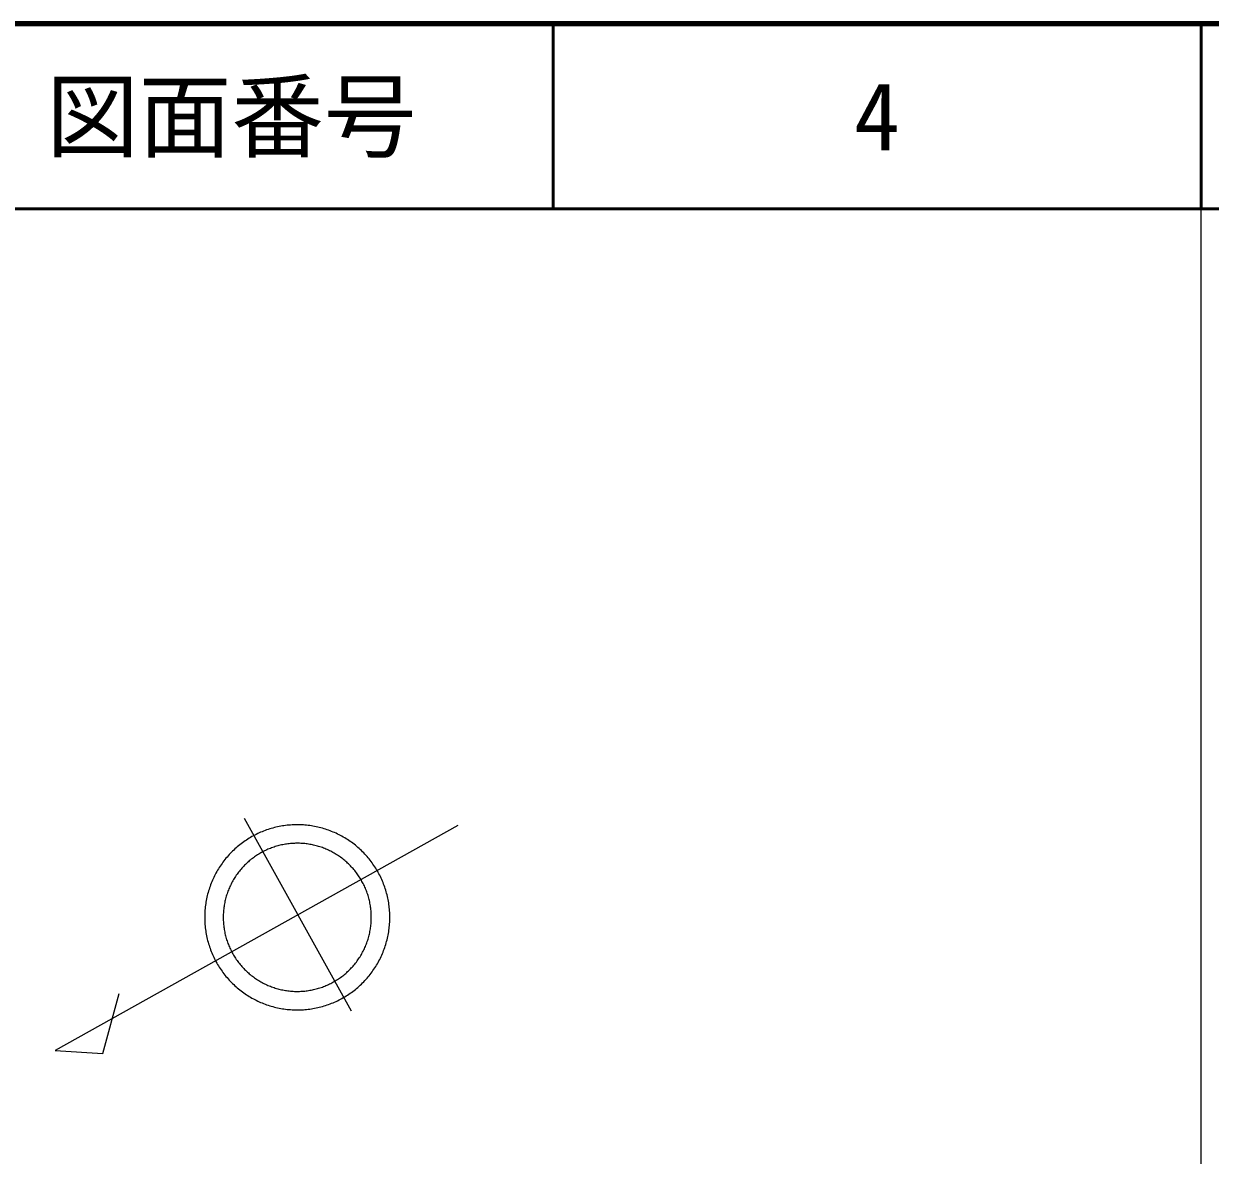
# Model space of a CAD drawing. Units: millimetres, scale not verified. Extents: x 40000 to 680000, y 20000 to 380000.
# Drawn here: x 515406 to 579500, y 318884 to 380000 of the extents above; entities that cross this region are included whole.
import ezdxf
from ezdxf.enums import TextEntityAlignment as Align

# ---------------------------------------------------------------- set-up
doc = ezdxf.new("R2010")
doc.units = ezdxf.units.MM
doc.header["$LTSCALE"] = 1000
for name, color, linetype, lineweight in [('M-BGD', 7, 'Continuous', 25), ('M-TTL', 2, 'Continuous', 140), ('M-TTL-BAND', 7, 'Continuous', 25), ('M-TTL-LINE', 7, 'Continuous', 50)]:
    doc.layers.add(name, color=color, linetype=linetype, lineweight=lineweight)
doc.layers.add('M-TTL-TXT', color=7, linetype='Continuous')
doc.styles.add('ＭＳ ゴシック', font='')
doc.styles.get('ＭＳ ゴシック').set_extended_font_data('MS Gothic')

msp = doc.modelspace()

# ---------------------------------------------------------------- linework, layer by layer
at = {"layer": 'M-BGD'}
for p, q in [((538854, 336699), (517097, 324552)), ((533103, 326662), (527329, 337078)), ((519683, 324388), (520562, 327614)), ((517097, 324552), (519683, 324388))]:
    msp.add_line(p, q, dxfattribs=at)
for points in [[(535182, 331735), (535182, 331823), (535179, 331910), (535175, 331998), (535170, 332085), (535163, 332172), (535155, 332259), (535145, 332346), (535133, 332433), (535120, 332519), (535106, 332606), (535090, 332692), (535072, 332778), (535053, 332863), (535033, 332948), (535011, 333033), (534988, 333117), (534963, 333201), (534936, 333284), (534908, 333367), (534879, 333450), (534848, 333532), (534816, 333613), (534783, 333694), (534748, 333774), (534711, 333854), (534674, 333933), (534634, 334011), (534594, 334088), (534552, 334165), (534509, 334241), (534464, 334317), (534418, 334391), (534371, 334465), (534323, 334538), (534273, 334610), (534222, 334681), (534170, 334751), (534117, 334821), (534062, 334889), (534006, 334957), (533949, 335023), (533891, 335088), (533832, 335153), (533772, 335216), (533710, 335278), (533648, 335340), (533584, 335400), (533519, 335459), (533454, 335516), (533387, 335573), (533319, 335629), (533251, 335683), (533181, 335736), (533111, 335788), (533039, 335839), (532967, 335888), (532894, 335936), (532820, 335983), (532745, 336028), (532670, 336073), (532593, 336115), (532516, 336157), (532439, 336197), (532360, 336236), (532281, 336273), (532201, 336309), (532121, 336344), (532040, 336377), (531958, 336409), (531876, 336439), (531794, 336468), (531711, 336496), (531627, 336522), (531543, 336546), (531459, 336569), (531374, 336591), (531289, 336611), (531203, 336630), (531118, 336647), (531031, 336663), (530945, 336677), (530858, 336689), (530772, 336700), (530685, 336710), (530598, 336718), (530510, 336724), (530423, 336729), (530335, 336733), (530248, 336735), (530160, 336735), (530073, 336734), (529985, 336731), (529898, 336727), (529811, 336721), (529724, 336714), (529636, 336705), (529550, 336695), (529463, 336683), (529376, 336670), (529290, 336655), (529204, 336639), (529119, 336621), (529033, 336601), (528948, 336580), (528864, 336558), (528779, 336534), (528696, 336509), (528612, 336482), (528529, 336454), (528447, 336424), (528365, 336393), (528284, 336361), (528203, 336327), (528123, 336292), (528044, 336255), (527965, 336217), (527887, 336177), (527810, 336136), (527733, 336094), (527657, 336051), (527582, 336006), (527508, 335960), (527434, 335912), (527361, 335863), (527290, 335813), (527219, 335762), (527149, 335710), (527080, 335656), (527011, 335601), (526944, 335545), (526878, 335488), (526813, 335429), (526749, 335370), (526686, 335309), (526624, 335247), (526563, 335185), (526503, 335121), (526444, 335056), (526387, 334990), (526330, 334923), (526275, 334855), (526221, 334786), (526168, 334716), (526117, 334646), (526066, 334574), (526017, 334502), (525970, 334428), (525923, 334354), (525878, 334279), (525834, 334203), (525792, 334127), (525750, 334050), (525711, 333972), (525672, 333893), (525635, 333814), (525599, 333734), (525565, 333654), (525532, 333572), (525501, 333491), (525471, 333409), (525442, 333326), (525415, 333243), (525389, 333159), (525365, 333075), (525342, 332990), (525321, 332906), (525302, 332820), (525283, 332735), (525267, 332649), (525251, 332563), (525238, 332476), (525225, 332390), (525215, 332303), (525205, 332216), (525198, 332129), (525192, 332041), (525187, 331954), (525184, 331866), (525183, 331779), (525183, 331691), (525184, 331604), (525187, 331516), (525192, 331429), (525198, 331342), (525205, 331255), (525215, 331168), (525225, 331081), (525238, 330994), (525251, 330908), (525267, 330821), (525283, 330736), (525302, 330650), (525321, 330565), (525342, 330480), (525365, 330395), (525389, 330311), (525415, 330228), (525442, 330144), (525471, 330062), (525501, 329979), (525532, 329898), (525565, 329817), (525599, 329736), (525635, 329656), (525672, 329577), (525711, 329498), (525750, 329420), (525792, 329343), (525834, 329267), (525878, 329191), (525923, 329116), (525970, 329042), (526017, 328969), (526066, 328896), (526117, 328825), (526168, 328754), (526221, 328684), (526275, 328615), (526330, 328547), (526387, 328480), (526444, 328414), (526503, 328350), (526563, 328286), (526624, 328223), (526686, 328161), (526749, 328100), (526813, 328041), (526878, 327983), (526944, 327925), (527011, 327869), (527080, 327814), (527149, 327761), (527219, 327708), (527290, 327657), (527361, 327607), (527434, 327558), (527508, 327511), (527582, 327465), (527657, 327420), (527733, 327376), (527810, 327334), (527887, 327293), (527965, 327254), (528044, 327215), (528123, 327179), (528203, 327143), (528284, 327109), (528365, 327077), (528447, 327046), (528529, 327016), (528612, 326988), (528696, 326961), (528779, 326936), (528864, 326912), (528948, 326890), (529033, 326869), (529119, 326850), (529204, 326832), (529290, 326815), (529376, 326801), (529463, 326787), (529550, 326775), (529636, 326765), (529724, 326756), (529811, 326749), (529898, 326743), (529985, 326739), (530073, 326736), (530160, 326735), (530248, 326736), (530335, 326737), (530423, 326741), (530510, 326746), (530598, 326752), (530685, 326760), (530772, 326770), (530858, 326781), (530945, 326794), (531031, 326808), (531118, 326823), (531203, 326840), (531289, 326859), (531374, 326879), (531459, 326901), (531543, 326924), (531627, 326948), (531711, 326974), (531794, 327002), (531876, 327031), (531958, 327061), (532040, 327093), (532121, 327126), (532201, 327161), (532281, 327197), (532360, 327234), (532439, 327273), (532516, 327313), (532593, 327355), (532670, 327398), (532745, 327442), (532820, 327487), (532894, 327534), (532967, 327582), (533039, 327632), (533111, 327682), (533181, 327734), (533251, 327787), (533319, 327842), (533387, 327897), (533454, 327954), (533519, 328012), (533584, 328071), (533648, 328131), (533710, 328192), (533772, 328254), (533832, 328318), (533891, 328382), (533949, 328447), (534006, 328514), (534062, 328581), (534117, 328650), (534170, 328719), (534222, 328789), (534273, 328860), (534323, 328932), (534371, 329005), (534418, 329079), (534464, 329153), (534509, 329229), (534552, 329305), (534594, 329382), (534634, 329459), (534674, 329538), (534711, 329617), (534748, 329696), (534783, 329776), (534816, 329857), (534848, 329939), (534879, 330020), (534908, 330103), (534936, 330186), (534963, 330269), (534988, 330353), (535011, 330438), (535033, 330522), (535053, 330607), (535072, 330693), (535090, 330778), (535106, 330864), (535120, 330951), (535133, 331037), (535145, 331124), (535155, 331211), (535163, 331298), (535170, 331385), (535175, 331473), (535179, 331560), (535182, 331648)], [(534182, 331735), (534182, 331805), (534180, 331875), (534177, 331945), (534173, 332015), (534167, 332085), (534160, 332154), (534152, 332224), (534143, 332293), (534133, 332363), (534121, 332432), (534108, 332500), (534094, 332569), (534079, 332637), (534063, 332705), (534045, 332773), (534027, 332841), (534007, 332908), (533985, 332975), (533963, 333041), (533940, 333107), (533915, 333172), (533889, 333238), (533863, 333302), (533835, 333366), (533805, 333430), (533775, 333493), (533744, 333556), (533712, 333618), (533678, 333679), (533644, 333740), (533608, 333800), (533571, 333860), (533534, 333919), (533495, 333977), (533455, 334035), (533414, 334092), (533373, 334148), (533330, 334204), (533286, 334258), (533241, 334312), (533196, 334365), (533149, 334418), (533102, 334469), (533054, 334520), (533005, 334570), (532955, 334619), (532904, 334667), (532852, 334714), (532799, 334760), (532746, 334806), (532692, 334850), (532637, 334893), (532581, 334936), (532525, 334977), (532468, 335018), (532410, 335057), (532352, 335096), (532292, 335133), (532233, 335170), (532172, 335205), (532111, 335239), (532050, 335273), (531987, 335305), (531925, 335336), (531861, 335366), (531798, 335395), (531733, 335422), (531668, 335449), (531603, 335474), (531538, 335499), (531472, 335522), (531405, 335544), (531338, 335564), (531271, 335584), (531204, 335603), (531136, 335620), (531068, 335636), (530999, 335651), (530930, 335665), (530862, 335677), (530792, 335688), (530723, 335698), (530654, 335707), (530584, 335715), (530514, 335721), (530445, 335727), (530375, 335730), (530305, 335733), (530235, 335735), (530165, 335735), (530095, 335734), (530025, 335732), (529955, 335729), (529885, 335724), (529815, 335718), (529746, 335711), (529676, 335703), (529607, 335694), (529538, 335683), (529469, 335671), (529400, 335658), (529331, 335644), (529263, 335628), (529195, 335611), (529127, 335593), (529060, 335574), (528993, 335554), (528926, 335533), (528860, 335510), (528794, 335487), (528729, 335462), (528664, 335436), (528599, 335409), (528535, 335380), (528472, 335351), (528409, 335320), (528346, 335289), (528284, 335256), (528223, 335222), (528162, 335188), (528102, 335152), (528043, 335115), (527984, 335077), (527926, 335038), (527868, 334998), (527811, 334957), (527755, 334915), (527700, 334872), (527646, 334828), (527592, 334783), (527539, 334737), (527487, 334690), (527435, 334643), (527385, 334594), (527335, 334545), (527287, 334495), (527239, 334444), (527192, 334392), (527146, 334339), (527101, 334285), (527057, 334231), (527013, 334176), (526971, 334120), (526930, 334064), (526890, 334006), (526850, 333948), (526812, 333890), (526775, 333830), (526739, 333770), (526704, 333710), (526670, 333649), (526637, 333587), (526605, 333525), (526574, 333462), (526544, 333398), (526516, 333334), (526488, 333270), (526462, 333205), (526437, 333140), (526413, 333074), (526390, 333008), (526368, 332941), (526348, 332874), (526329, 332807), (526310, 332739), (526293, 332671), (526278, 332603), (526263, 332535), (526250, 332466), (526237, 332397), (526227, 332328), (526217, 332259), (526208, 332189), (526201, 332120), (526195, 332050), (526190, 331980), (526186, 331910), (526184, 331840), (526182, 331770), (526182, 331700), (526184, 331630), (526186, 331560), (526190, 331490), (526195, 331420), (526201, 331351), (526208, 331281), (526217, 331212), (526227, 331142), (526237, 331073), (526250, 331004), (526263, 330935), (526278, 330867), (526293, 330799), (526310, 330731), (526329, 330663), (526348, 330596), (526368, 330529), (526390, 330462), (526413, 330396), (526437, 330331), (526462, 330265), (526488, 330200), (526516, 330136), (526544, 330072), (526574, 330009), (526605, 329946), (526637, 329883), (526670, 329822), (526704, 329760), (526739, 329700), (526775, 329640), (526812, 329581), (526850, 329522), (526890, 329464), (526930, 329407), (526971, 329350), (527013, 329294), (527057, 329239), (527101, 329185), (527146, 329131), (527192, 329079), (527239, 329027), (527287, 328976), (527335, 328925), (527385, 328876), (527435, 328827), (527487, 328780), (527539, 328733), (527592, 328687), (527646, 328642), (527700, 328598), (527755, 328556), (527811, 328514), (527868, 328473), (527926, 328433), (527984, 328394), (528043, 328356), (528102, 328319), (528162, 328283), (528223, 328248), (528284, 328214), (528346, 328181), (528409, 328150), (528472, 328119), (528535, 328090), (528599, 328062), (528664, 328035), (528729, 328009), (528794, 327984), (528860, 327960), (528926, 327937), (528993, 327916), (529060, 327896), (529127, 327877), (529195, 327859), (529263, 327842), (529331, 327827), (529400, 327812), (529469, 327799), (529538, 327787), (529607, 327777), (529676, 327767), (529746, 327759), (529815, 327752), (529885, 327746), (529955, 327742), (530025, 327738), (530095, 327736), (530165, 327735), (530235, 327735), (530305, 327737), (530375, 327740), (530445, 327744), (530514, 327749), (530584, 327755), (530654, 327763), (530723, 327772), (530792, 327782), (530862, 327793), (530930, 327806), (530999, 327819), (531068, 327834), (531136, 327850), (531204, 327868), (531271, 327886), (531338, 327906), (531405, 327927), (531472, 327949), (531538, 327972), (531603, 327996), (531668, 328021), (531733, 328048), (531798, 328076), (531861, 328105), (531925, 328135), (531987, 328166), (532050, 328198), (532111, 328231), (532172, 328265), (532233, 328301), (532292, 328337), (532352, 328374), (532410, 328413), (532468, 328452), (532525, 328493), (532581, 328534), (532637, 328577), (532692, 328620), (532746, 328665), (532799, 328710), (532852, 328756), (532904, 328803), (532955, 328852), (533005, 328901), (533054, 328950), (533102, 329001), (533149, 329053), (533196, 329105), (533241, 329158), (533286, 329212), (533330, 329267), (533373, 329322), (533414, 329378), (533455, 329435), (533495, 329493), (533534, 329551), (533571, 329610), (533608, 329670), (533644, 329730), (533678, 329791), (533712, 329852), (533744, 329914), (533775, 329977), (533805, 330040), (533835, 330104), (533863, 330168), (533889, 330233), (533915, 330298), (533940, 330363), (533963, 330429), (533985, 330496), (534007, 330562), (534027, 330630), (534045, 330697), (534063, 330765), (534079, 330833), (534094, 330901), (534108, 330970), (534121, 331039), (534133, 331108), (534143, 331177), (534152, 331246), (534160, 331316), (534167, 331386), (534173, 331455), (534177, 331525), (534180, 331595), (534182, 331665)]]:
    msp.add_lwpolyline(points, close=True, dxfattribs=at)
at = {"layer": 'M-TTL'}
msp.add_line((680000, 380000), (40000, 380000), dxfattribs=at)
at = {"layer": 'M-TTL-BAND'}
msp.add_line((579000, 20000), (579000, 370000), dxfattribs=at)
at = {"layer": 'M-TTL-LINE'}
for p, q in [((543997, 380000), (543997, 370000)), ((579000, 380000), (579000, 370000)), ((40000, 370000), (680000, 370000))]:
    msp.add_line(p, q, dxfattribs=at)

# ---------------------------------------------------------------- texts
at = {"layer": 'M-TTL-TXT', "style": 'ＭＳ ゴシック'}
for s, p in [('図面番号', (526622, 375000)), ('4', (561497, 375000))]:
    msp.add_text(s, height=3666, dxfattribs=at).set_placement(p, align=Align.MIDDLE_CENTER)

doc.saveas('drawing.dxf')
